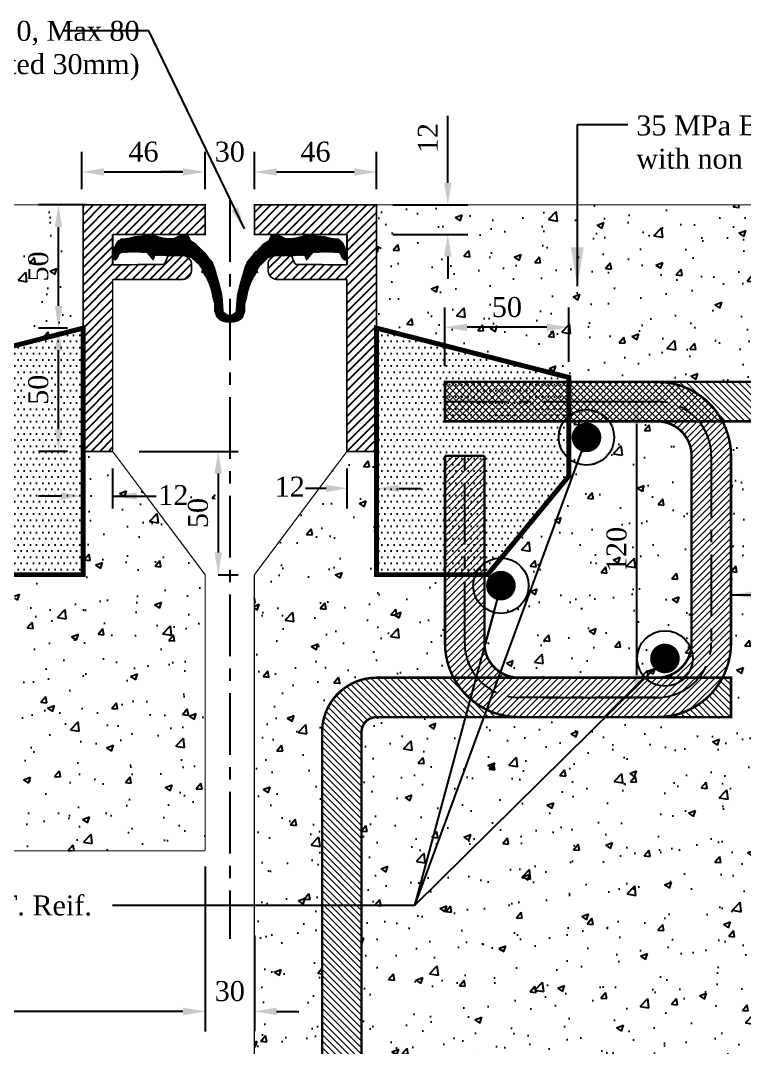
# Model space of a CAD drawing. Extents: x 25837 to 33401, y -1784 to 3293.
# Drawn here: x 28345.5 to 28639, y 2807.9 to 3224.4 of the extents above; entities that cross this region are included whole.
import ezdxf

# ---------------------------------------------------------------- set-up
doc = ezdxf.new("R2010")
doc.units = 0
doc.header["$LTSCALE"] = 200
doc.header["$MEASUREMENT"] = 0
doc.linetypes.add('CENTER', pattern=[2, 1.25, -0.25, 0.25, -0.25])
doc.layers.get('Defpoints').update_dxf_attribs({"linetype": 'CONTINUOUS'})
doc.layers.add('Ber', color=12, linetype='CONTINUOUS', lineweight=25)
doc.layers.add('Line', color=6, linetype='CONTINUOUS', lineweight=25)
for name, color, linetype in [('DIM', 152, 'CONTINUOUS'), ('hatch', 250, 'CONTINUOUS'), ('Text', 7, 'CONTINUOUS')]:
    doc.layers.add(name, color=color, linetype=linetype)
doc.styles.add('dimen_text', font='simplex.shx')
doc.styles.add('FRAME_TEXT', font='arial.ttf')
doc.styles.get("Standard").update_dxf_attribs({"font": 'times.ttf'})
doc.dimstyles.new('dim_5', dxfattribs={"dimscale": 45, "dimtxt": 0.18, "dimasz": 0.2, "dimexe": 0.18, "dimexo": 0.14, "dimgap": 0.09, "dimtad": 1, "dimdec": 0, "dimzin": 0, "dimdsep": 46, "dimtxsty": 'dimen_text', "dimcen": 0.09, "dimclrd": 256, "dimclre": 256, "dimclrt": 7, "dimadec": 0, "dimazin": 0, "dimtfac": 1, "dimtdec": 0, "dimtofl": 0, "dimtmove": 0, "dimatfit": 3, "dimfxl": 1, "dimtolj": 1, "dimtzin": 0, "dimarcsym": 0})
pattern_1 = [(50, (10, 1283.365), (28.690407, -2.510085), [3, -33]), (355, (10, 1283.365), (-5.550053, 30.087685), [2.4, -26.4]), (100.45144, (12.39, 1283.156), (23.140354, 27.5776), [2.549608, -28.045684]), (46.1842, (10, 1291.365), (42.689653, -6.62077), [4.5, -49.5]), (96.63564, (13.557, 1290.813), (37.38648, 38.964744), [3.824414, -42.06855]), (351.18416, (10, 1291.365), (37.38648, 38.964744), [3.6, -39.6]), (21, (14, 1289.365), (23.876282, -16.104756), [3, -33]), (326, (14, 1289.365), (9.732613, 29.006002), [2.4, -26.4]), (71.45144, (15.99, 1288.023), (33.608895, 12.901246), [2.549608, -28.045684]), (37.5, (10, 1283.365), (0.4863942, 13.315754), [0, -26.08, 0, -26.8, 0, -26.5]), (7.5, (10, 1283.365), (10.5227815, 15.7764685), [0, -15.28, 0, -25.48, 0, -10.1]), (327.5, (1.08, 1283.365), (21.3528974, -0.902195), [0, -10, 0, -31.2, 0, -41.4]), (317.5, (-2.92, 1283.365), (23.327447, 4.004199), [0, -13, 0, -20.72, 0, -29.4])]
pattern_2 = [(50, (0, 0), (28.690407, -2.510085), [3, -33]), (355, (0, 0), (-5.550053, 30.087685), [2.4, -26.4]), (100.45144, (2.39, -0.21), (23.140354, 27.5776), [2.549608, -28.045684]), (46.1842, (0, 8), (42.689653, -6.62077), [4.5, -49.5]), (96.63564, (3.557, 7.45), (37.38648, 38.964744), [3.824414, -42.06855]), (351.18416, (0, 8), (37.38648, 38.964744), [3.6, -39.6]), (21, (4, 6), (23.876282, -16.104756), [3, -33]), (326, (4, 6), (9.732613, 29.006002), [2.4, -26.4]), (71.45144, (5.99, 4.658), (33.608895, 12.901246), [2.549608, -28.045684]), (37.5, (0, 0), (0.4863942, 13.315754), [0, -26.08, 0, -26.8, 0, -26.5]), (7.5, (0, 0), (10.5227815, 15.7764685), [0, -15.28, 0, -25.48, 0, -10.1]), (327.5, (-8.92, 0), (21.3528974, -0.902195), [0, -10, 0, -31.2, 0, -41.4]), (317.5, (-12.92, 0), (23.327447, 4.004199), [0, -13, 0, -20.72, 0, -29.4])]

# ---------------------------------------------------------------- blocks, each defined once
blk = doc.blocks.new('*D73')
at = {"layer": 'Defpoints', "color": 0, "transparency": 16777216}
for p in [(28420.35, 3162.99), (28370.35, 3149.63), (28420.35, 3149.63)]:
    blk.add_point(p, dxfattribs=at)
at = {"layer": 'hatch', "lineweight": -2, "transparency": 16777216}
for p, q in [((28370.35, 3155.93), (28370.35, 3171.09)), ((28420.35, 3155.93), (28420.35, 3171.09)), ((28379.35, 3162.99), (28411.35, 3162.99))]:
    blk.add_line(p, q, dxfattribs=at)
at = {"layer": 'hatch', "transparency": 16777216}
for points in [[(28379.35, 3164.49), (28379.35, 3161.49), (28370.35, 3162.99)], [(28411.35, 3164.49), (28411.35, 3161.49), (28420.35, 3162.99)]]:
    blk.add_solid(points, dxfattribs=at)
at = {"layer": 'hatch', "color": 7, "transparency": 16777216, "insert": (28395.35, 3171.16), "char_height": 8.1, "attachment_point": 5}
blk.add_mtext('\\A1;46', dxfattribs=at)
blk = doc.blocks.new('*D74')
at = {"layer": 'Defpoints', "color": 0, "transparency": 16777216}
for p in [(28489.85, 3162.98), (28440.35, 3149.63), (28489.85, 3149.63)]:
    blk.add_point(p, dxfattribs=at)
at = {"layer": 'hatch', "lineweight": -2, "transparency": 16777216}
for p, q in [((28440.35, 3155.93), (28440.35, 3171.08)), ((28489.85, 3155.93), (28489.85, 3171.08)), ((28449.35, 3162.98), (28480.85, 3162.98))]:
    blk.add_line(p, q, dxfattribs=at)
at = {"layer": 'hatch', "transparency": 16777216}
for points in [[(28449.35, 3164.48), (28449.35, 3161.48), (28440.35, 3162.98)], [(28480.85, 3164.48), (28480.85, 3161.48), (28489.85, 3162.98)]]:
    blk.add_solid(points, dxfattribs=at)
at = {"layer": 'hatch', "color": 7, "transparency": 16777216, "insert": (28465.1, 3171.15), "char_height": 8.1, "attachment_point": 5}
blk.add_mtext('\\A1;46', dxfattribs=at)
blk = doc.blocks.new('*D76')
at = {"layer": 'Defpoints', "color": 0, "transparency": 16777216}
for p in [(28440.35, 3162.98), (28420.35, 3151.8), (28440.35, 3151.8)]:
    blk.add_point(p, dxfattribs=at)
at = {"layer": 'hatch', "lineweight": -2, "transparency": 16777216}
for p, q in [((28420.35, 3158.1), (28420.35, 3171.08)), ((28440.35, 3158.1), (28440.35, 3171.08)), ((28411.35, 3162.98), (28402.35, 3162.98)), ((28449.35, 3162.98), (28458.35, 3162.98))]:
    blk.add_line(p, q, dxfattribs=at)
at = {"layer": 'hatch', "transparency": 16777216}
for points in [[(28411.35, 3164.48), (28411.35, 3161.48), (28420.35, 3162.98)], [(28449.35, 3164.48), (28449.35, 3161.48), (28440.35, 3162.98)]]:
    blk.add_solid(points, dxfattribs=at)
at = {"layer": 'hatch', "color": 7, "transparency": 16777216, "insert": (28430.35, 3171.15), "char_height": 8.1, "attachment_point": 5}
blk.add_mtext('\\A1;30', dxfattribs=at)
blk = doc.blocks.new('*D77')
at = {"layer": 'Defpoints', "color": 0, "transparency": 16777216}
for p in [(27945.35, 2887.63), (28420.35, 2887.63), (27945.35, 2822.41)]:
    blk.add_point(p, dxfattribs=at)
at = {"layer": 'hatch', "lineweight": -2, "transparency": 16777216}
for p, q in [((27945.35, 2881.33), (27945.35, 2814.31)), ((28420.35, 2881.33), (28420.35, 2814.31)), ((28411.35, 2822.41), (27954.35, 2822.41))]:
    blk.add_line(p, q, dxfattribs=at)
at = {"layer": 'hatch', "transparency": 16777216}
for points in [[(27954.35, 2823.91), (27954.35, 2820.91), (27945.35, 2822.41)], [(28411.35, 2823.91), (28411.35, 2820.91), (28420.35, 2822.41)]]:
    blk.add_solid(points, dxfattribs=at)
at = {"layer": 'hatch', "color": 7, "transparency": 16777216, "insert": (28182.85, 2830.59), "char_height": 8.1, "attachment_point": 5}
blk.add_mtext('\\A1;475', dxfattribs=at)
blk = doc.blocks.new('*D75')
at = {"layer": 'Defpoints', "color": 0, "transparency": 16777216}
for p in [(28420.35, 2887.63), (28440.35, 2859.63), (28440.35, 2822.52)]:
    blk.add_point(p, dxfattribs=at)
at = {"layer": 'hatch', "lineweight": -2, "transparency": 16777216}
for p, q in [((28420.35, 2881.33), (28420.35, 2814.42)), ((28440.35, 2853.33), (28440.35, 2814.42)), ((28411.35, 2822.52), (28402.35, 2822.52)), ((28449.35, 2822.52), (28458.35, 2822.52))]:
    blk.add_line(p, q, dxfattribs=at)
at = {"layer": 'hatch', "transparency": 16777216}
for points in [[(28411.35, 2824.02), (28411.35, 2821.02), (28420.35, 2822.52)], [(28449.35, 2824.02), (28449.35, 2821.02), (28440.35, 2822.52)]]:
    blk.add_solid(points, dxfattribs=at)
at = {"layer": 'hatch', "color": 7, "transparency": 16777216, "insert": (28430.35, 2830.69), "char_height": 8.1, "attachment_point": 5}
blk.add_mtext('\\A1;30', dxfattribs=at)
blk = doc.blocks.new('*D68')
at = {"layer": 'Defpoints', "color": 0, "transparency": 16777216}
for p in [(28360.89, 3149.63), (28378.55, 3149.63), (28370.85, 3099.63)]:
    blk.add_point(p, dxfattribs=at)
at = {"layer": 'hatch', "lineweight": -2, "transparency": 16777216}
for p, q in [((28372.25, 3149.63), (28352.79, 3149.63)), ((28360.89, 3108.63), (28360.89, 3140.63)), ((28364.55, 3099.63), (28352.79, 3099.63))]:
    blk.add_line(p, q, dxfattribs=at)
at = {"layer": 'hatch', "transparency": 16777216}
for points in [[(28359.39, 3140.63), (28362.39, 3140.63), (28360.89, 3149.63)], [(28359.39, 3108.63), (28362.39, 3108.63), (28360.89, 3099.63)]]:
    blk.add_solid(points, dxfattribs=at)
at = {"layer": 'hatch', "color": 7, "transparency": 16777216, "insert": (28352.72, 3124.63), "char_height": 8.1, "attachment_point": 5, "rotation": 90}
blk.add_mtext('\\A1;50', dxfattribs=at)
blk = doc.blocks.new('*D69')
at = {"layer": 'Defpoints', "color": 0, "transparency": 16777216}
for p in [(28490.23, 3149.63), (28518.75, 3149.63), (28490.23, 3137.63)]:
    blk.add_point(p, dxfattribs=at)
at = {"layer": 'hatch', "lineweight": -2, "transparency": 16777216}
for p, q in [((28518.75, 3158.63), (28518.75, 3185.79)), ((28496.53, 3149.63), (28526.85, 3149.63)), ((28496.53, 3137.63), (28526.85, 3137.63)), ((28518.75, 3128.63), (28518.75, 3119.63))]:
    blk.add_line(p, q, dxfattribs=at)
at = {"layer": 'hatch', "transparency": 16777216}
for points in [[(28517.25, 3158.63), (28520.25, 3158.63), (28518.75, 3149.63)], [(28517.25, 3128.63), (28520.25, 3128.63), (28518.75, 3137.63)]]:
    blk.add_solid(points, dxfattribs=at)
at = {"layer": 'hatch', "color": 7, "transparency": 16777216, "insert": (28510.65, 3176.71), "char_height": 8.1, "attachment_point": 5, "rotation": 90}
blk.add_mtext('\\A1;12', dxfattribs=at)
blk = doc.blocks.new('*D66')
at = {"layer": 'Defpoints', "color": 0, "transparency": 16777216}
for p in [(28360.89, 3099.63), (28370.85, 3099.63), (28370.85, 3049.63)]:
    blk.add_point(p, dxfattribs=at)
at = {"layer": 'hatch', "lineweight": -2, "transparency": 16777216}
for p, q in [((28364.55, 3099.63), (28352.79, 3099.63)), ((28360.89, 3058.63), (28360.89, 3090.63)), ((28364.55, 3049.63), (28352.79, 3049.63))]:
    blk.add_line(p, q, dxfattribs=at)
at = {"layer": 'hatch', "transparency": 16777216}
for points in [[(28359.39, 3090.63), (28362.39, 3090.63), (28360.89, 3099.63)], [(28359.39, 3058.63), (28362.39, 3058.63), (28360.89, 3049.63)]]:
    blk.add_solid(points, dxfattribs=at)
at = {"layer": 'hatch', "color": 7, "transparency": 16777216, "insert": (28352.72, 3074.63), "char_height": 8.1, "attachment_point": 5, "rotation": 90}
blk.add_mtext('\\A1;50', dxfattribs=at)
blk = doc.blocks.new('*D78')
at = {"layer": 'Defpoints', "color": 0, "transparency": 16777216}
for p in [(28387.29, 3049.63), (28424.79, 2999.63), (28425.65, 2999.63)]:
    blk.add_point(p, dxfattribs=at)
at = {"layer": 'hatch', "lineweight": -2, "transparency": 16777216}
for p, q in [((28393.59, 3049.63), (28433.75, 3049.63)), ((28425.65, 3040.63), (28425.65, 3008.63)), ((28425.65, 2999.63), (28433.75, 2999.63))]:
    blk.add_line(p, q, dxfattribs=at)
at = {"layer": 'hatch', "transparency": 16777216}
for points in [[(28424.15, 3040.63), (28427.15, 3040.63), (28425.65, 3049.63)], [(28424.15, 3008.63), (28427.15, 3008.63), (28425.65, 2999.63)]]:
    blk.add_solid(points, dxfattribs=at)
at = {"layer": 'hatch', "color": 7, "transparency": 16777216, "insert": (28417.48, 3024.63), "char_height": 8.1, "attachment_point": 5, "rotation": 90}
blk.add_mtext('\\A1;50', dxfattribs=at)
blk = doc.blocks.new('*D81')
at = {"layer": 'Defpoints', "color": 0, "transparency": 16777216}
for p in [(28552.41, 3069.84), (28595.38, 3069.84), (28550.89, 2949.84)]:
    blk.add_point(p, dxfattribs=at)
at = {"layer": 'hatch', "lineweight": -2, "transparency": 16777216}
for p, q in [((28558.71, 3069.84), (28603.48, 3069.84)), ((28595.38, 2958.84), (28595.38, 3060.84)), ((28557.19, 2949.84), (28603.48, 2949.84))]:
    blk.add_line(p, q, dxfattribs=at)
at = {"layer": 'hatch', "transparency": 16777216}
for points in [[(28593.88, 3060.84), (28596.88, 3060.84), (28595.38, 3069.84)], [(28593.88, 2958.84), (28596.88, 2958.84), (28595.38, 2949.84)]]:
    blk.add_solid(points, dxfattribs=at)
at = {"layer": 'hatch', "color": 7, "transparency": 16777216, "insert": (28587.21, 3009.84), "char_height": 8.1, "attachment_point": 5, "rotation": 90}
blk.add_mtext('\\A1;120', dxfattribs=at)
blk = doc.blocks.new('*D88')
at = {"layer": 'Defpoints', "color": 0, "transparency": 16777216}
for p in [(28517.61, 3099.96), (28567.85, 3079.63), (28517.61, 3077.84)]:
    blk.add_point(p, dxfattribs=at)
at = {"layer": 'hatch', "lineweight": -2, "transparency": 16777216}
for p, q in [((28517.61, 3084.14), (28517.61, 3108.06)), ((28567.85, 3085.93), (28567.85, 3108.06)), ((28558.85, 3099.96), (28526.61, 3099.96))]:
    blk.add_line(p, q, dxfattribs=at)
at = {"layer": 'hatch', "transparency": 16777216}
for points in [[(28526.61, 3101.46), (28526.61, 3098.46), (28517.61, 3099.96)], [(28558.85, 3101.46), (28558.85, 3098.46), (28567.85, 3099.96)]]:
    blk.add_solid(points, dxfattribs=at)
at = {"layer": 'hatch', "color": 7, "transparency": 16777216, "insert": (28542.73, 3108.13), "char_height": 8.1, "attachment_point": 5}
blk.add_mtext('\\A1;50', dxfattribs=at)

msp = doc.modelspace()

# ---------------------------------------------------------------- hatches: boundary and pattern name
at = {"layer": 'hatch'}
h = msp.add_hatch(dxfattribs=at)
h.set_pattern_fill('ANSI31', color=256, scale=20)
h.set_pattern_definition([(45, (10, 1283.3647), (-1.76776695, 1.76776695), [])])
h.paths.add_polyline_path([(28370.85, 3149.63), (28420.35, 3149.63), (28420.35, 3137.74), (28419.65, 3137.74), (28419.2, 3137.74), (28418.52, 3137.74), (28403.95, 3137.7), (28403.81, 3137.74), (28403.47, 3137.63), (28382.85, 3137.63), (28382.85, 3125.27), (28403.48, 3125.5), (28403.47, 3125.52, 0.128468), (28404, 3125.79), (28403.93, 3125.76), (28404.01, 3125.94), (28404.15, 3126.2), (28404.62, 3127.31), (28404.82, 3127.76), (28405.05, 3128.44), (28405.5, 3128.89), (28405.96, 3129.12), (28411.84, 3129.12), (28412.52, 3128.89), (28413.2, 3128.44), (28413.65, 3127.99), (28414.1, 3127.53), (28414.55, 3126.86), (28414.78, 3126.18), (28414.78, 3125.27), (28414.78, 3125.05), (28414.78, 3122.56, -0.375735), (28411.05, 3119.39), (28382.85, 3119.39), (28382.85, 3049.63), (28370.85, 3049.63), (28370.85, 3084.63), (28370.85, 3137.63)])
h = msp.add_hatch(dxfattribs=at)
h.set_pattern_fill('ANSI31', color=256, scale=20)
h.set_pattern_definition([(45, (-10, 1283.3647), (-1.76776695, 1.76776695), [])])
h.paths.add_polyline_path([(28489.85, 3149.63), (28440.35, 3149.63), (28440.35, 3137.74), (28441.06, 3137.74), (28441.51, 3137.74), (28442.19, 3137.74), (28456.76, 3137.7), (28456.9, 3137.74), (28457.24, 3137.63), (28477.85, 3137.63), (28477.85, 3125.27), (28457.23, 3125.5), (28457.24, 3125.52, -0.128468), (28456.7, 3125.79), (28456.77, 3125.76), (28456.69, 3125.94), (28456.56, 3126.2), (28456.08, 3127.31), (28455.88, 3127.76), (28455.66, 3128.44), (28455.2, 3128.89), (28454.75, 3129.12), (28448.87, 3129.12), (28448.19, 3128.89), (28447.51, 3128.44), (28447.06, 3127.99), (28446.6, 3127.53), (28446.15, 3126.86), (28445.93, 3126.18), (28445.93, 3125.27), (28445.93, 3125.05), (28445.93, 3122.56, 0.375735), (28449.66, 3119.39), (28477.85, 3119.39), (28477.85, 3049.63), (28489.85, 3049.63), (28489.85, 3084.63), (28489.85, 3137.63)])
at = {"layer": 'Line'}
h = msp.add_hatch(dxfattribs=at)
h.set_pattern_fill('AR-CONC', color=256, scale=4)
h.set_pattern_definition(pattern_1)
edge = h.paths.add_edge_path()
edge.add_line((28244.56, 3077.84), (28290.85, 3077.84))
edge.add_line((28290.85, 3077.84), (28290.85, 3079.63))
edge.add_line((28290.85, 3079.63), (28370.85, 3099.63))
edge.add_line((28370.85, 3099.63), (28370.85, 3137.63))
edge.add_line((28370.85, 3137.63), (28370.85, 3149.63))
edge.add_line((28370.85, 3149.63), (27945.35, 3149.63))
edge.add_line((27945.35, 3149.63), (27945.35, 3042.85))
edge.add_line((27945.35, 3042.85), (28144.83, 3042.82))
edge.add_arc((28146.54, 3078.73), 35.95, 267.2823, 299.3377)
edge.add_line((28164.15, 3047.39), (28210.05, 3069.85))
edge.add_arc((28244.56, 2999.31), 78.53, 90, 116.0706, ccw=False)
edge = h.paths.add_edge_path()
edge.add_line((28227.1, 2971.84), (28227.1, 3047.84))
edge.add_arc((28257.1, 3047.84), 30, 155.9927, 180, ccw=False)
edge.add_arc((28244.56, 2999.31), 62.53, 103.7593, 116.0706)
edge.add_line((28217.08, 3055.48), (28171.55, 3033.2))
edge.add_arc((28146.54, 3078.73), 51.95, 267.2823, 298.7883, ccw=False)
edge.add_line((28144.07, 3026.84), (27945.35, 3026.85))
edge.add_line((27945.35, 3026.85), (27945.35, 2941.84))
edge.add_line((27945.35, 2941.84), (28257.1, 2941.84))
edge.add_arc((28257.1, 2971.84), 30, 180, 270, ccw=False)
h.paths.add_polyline_path([(27986.13, 2986.04), (27986.13, 3004.59), (28075.35, 3004.59), (28075.35, 2986.04)], flags=16)
h.paths.add_polyline_path([(28075.35, 2883.91), (27986.14, 2883.91), (27986.14, 2902.46), (28075.35, 2902.46)])
edge = h.paths.add_edge_path()
edge.add_line((28327.1, 2999.63), (28325.85, 2999.63))
edge.add_line((28325.85, 2999.63), (28290.85, 3039.63))
edge.add_line((28290.85, 3039.63), (28290.85, 3061.84))
edge.add_line((28290.85, 3061.84), (28257.1, 3061.84))
edge.add_arc((28257.1, 3047.84), 14, 90, 180)
edge.add_line((28243.1, 3047.84), (28243.1, 2971.84))
edge.add_arc((28257.1, 2971.84), 14, 180, 270)
edge.add_line((28257.1, 2957.84), (28313.1, 2957.84))
edge.add_arc((28313.1, 2971.84), 14, 270, 360)
edge.add_line((28327.1, 2971.84), (28327.1, 2999.63))
h.paths.add_polyline_path([(27988.23, 2987.76), (28070.27, 2987.76), (28070.27, 3004.46), (27988.23, 3004.46)], flags=0)
h.paths.add_polyline_path([(27987.67, 2885.64), (28073.49, 2885.64), (28073.49, 2902.33), (27987.67, 2902.33)], flags=16)
h.paths.add_polyline_path([(28408.8, 3025.46), (28424.42, 3025.46), (28424.42, 3037.61), (28408.8, 3037.61)])
edge = h.paths.add_edge_path()
edge.add_line((28420.35, 2887.63), (28420.35, 2999.63))
edge.add_line((28420.35, 2999.63), (28370.85, 3049.63))
edge.add_line((28370.85, 3049.63), (28370.85, 2999.63))
edge.add_line((28370.85, 2999.63), (28343.1, 2999.63))
edge.add_line((28343.1, 2999.63), (28343.1, 2971.84))
edge.add_line((28343.1, 2971.84), (28343.1, 2947.84))
edge.add_arc((28321.1, 2947.84), 22, 270, 360, ccw=False)
edge.add_line((28321.1, 2925.84), (27945.35, 2925.84))
edge.add_line((27945.35, 2925.84), (27945.35, 2887.53))
edge.add_line((27945.35, 2887.53), (28420.35, 2887.63))
h = msp.add_hatch(dxfattribs=at)
h.set_pattern_fill('AR-CONC', color=256, scale=4)
h.set_pattern_definition(pattern_2)
edge = h.paths.add_edge_path()
edge.add_line((28679.68, 3010.33), (28731.18, 3061.84))
edge.add_line((28731.18, 3061.84), (28630.14, 3061.84))
edge.add_arc((28603.61, 3047.84), 30, 0, 27.8181, ccw=False)
edge.add_line((28633.61, 3047.84), (28633.61, 2971.84))
edge.add_arc((28603.61, 2971.84), 30, 332.1819, 360, ccw=False)
edge.add_line((28630.14, 2957.84), (28633.61, 2957.84))
edge.add_line((28633.61, 2957.84), (28633.61, 2941.84))
edge.add_line((28633.61, 2941.84), (28489.78, 2941.84))
edge.add_arc((28489.78, 2935.84), 6, 90, 180)
edge.add_line((28483.78, 2935.84), (28483.78, 2720.62))
edge.add_line((28483.78, 2720.62), (28679.68, 2720.62))
edge.add_line((28679.68, 2720.62), (28679.68, 3010.33))
edge = h.paths.add_edge_path(flags=17)
edge.add_line((28744.01, 3057.69), (28691.61, 3005.29))
edge.add_line((28691.61, 3005.29), (28694, 2720.62))
edge.add_line((28694, 2720.62), (28746.69, 2720.62))
edge.add_line((28746.69, 2720.62), (28744.3, 3055.84))
edge.add_arc((28738.3, 3055.84), 6, 0, 17.9738)
edge = h.paths.add_edge_path()
edge.add_line((28745.85, 3076.5), (28766.35, 3097.01))
edge.add_line((28766.35, 3097.01), (28766.35, 3133.04))
edge.add_line((28766.35, 3133.04), (28778.35, 3133.04))
edge.add_line((28778.35, 3133.04), (28778.35, 3092.04))
edge.add_line((28778.35, 3092.04), (28755.66, 3069.35))
edge.add_arc((28738.3, 3055.84), 22, 0, 37.8812, ccw=False)
edge.add_line((28760.3, 3055.84), (28760.3, 2720.62))
edge.add_line((28760.3, 2720.62), (28790.35, 2720.62))
edge.add_line((28790.35, 2720.62), (28790.35, 3149.63))
edge.add_line((28790.35, 3149.63), (28489.85, 3149.63))
edge.add_line((28489.85, 3149.63), (28489.85, 3137.63))
edge.add_line((28489.85, 3137.63), (28489.85, 3099.63))
edge.add_line((28489.85, 3099.63), (28569.85, 3079.63))
edge.add_line((28569.85, 3079.63), (28569.85, 3077.84))
edge.add_line((28569.85, 3077.84), (28738.3, 3077.84))
edge.add_arc((28738.3, 3055.84), 22, 69.9311, 90, ccw=False)
h = msp.add_hatch(dxfattribs=at)
h.set_pattern_fill('ANSI31', color=256)
h.paths.add_polyline_path([(28421.72, 3128.27), (28420.41, 3130.04), (28418.54, 3131.71), (28416.66, 3133.74), (28414.4, 3135.24), (28413.94, 3136.32), (28413.23, 3137.63), (28411.59, 3137.62), (28409.56, 3136.88), (28407.71, 3135.96), (28405.22, 3135.96), (28403.65, 3136.14), (28401.34, 3136.7), (28398.38, 3137.53), (28394.98, 3136.98), (28392.25, 3136.8), (28388.91, 3135.97), (28386.36, 3135.8), (28384.6, 3134.38), (28382.85, 3130.6), (28382.85, 3129.4), (28382.85, 3127.79), (28383.85, 3127.24), (28384.62, 3127.84), (28384.95, 3128.42), (28385.12, 3128.96), (28385.41, 3129.66), (28386.46, 3130.44), (28387.81, 3130.48), (28391.63, 3130.6), (28396.63, 3130.42), (28399.23, 3127.32), (28400, 3129.23), (28405.73, 3129.13), (28406.23, 3129.12), (28407.29, 3129.12), (28408.35, 3129.12), (28410.72, 3129.12), (28411.84, 3129.12), (28412.18, 3129.01), (28414.71, 3128.34), (28417.03, 3126.17), (28417.96, 3125.34), (28419.3, 3123.31), (28419.02, 3122.2), (28419.62, 3122.2), (28420.17, 3121.18), (28420.91, 3120.08), (28421.93, 3117.95), (28423.03, 3114.72), (28423.49, 3112.31), (28424.22, 3109.7), (28424.24, 3106.45), (28424.76, 3105.3), (28424.99, 3104.3), (28425.61, 3103.66), (28426.03, 3103.24), (28426.54, 3102.87), (28427.36, 3102.57), (28428.88, 3102.18), (28430.35, 3102.16), (28430.35, 3104.67), (28429.36, 3105.03), (28428.58, 3105.52), (28427.74, 3106.23), (28427.56, 3108.07), (28427.37, 3111.12), (28427.05, 3113.6), (28426.08, 3117.49), (28424.2, 3124.05), (28423.26, 3126.41)])
h = msp.add_hatch(dxfattribs=at)
h.set_pattern_fill('ANSI31', color=256)
h.paths.add_polyline_path([(28476.11, 3134.38), (28474.35, 3135.8), (28471.8, 3135.97), (28468.46, 3136.8), (28465.72, 3136.98), (28462.32, 3137.53), (28459.37, 3136.7), (28457.06, 3136.14), (28455.49, 3135.96), (28453, 3135.96), (28451.15, 3136.88), (28449.12, 3137.62), (28447.48, 3137.63), (28446.77, 3136.32), (28446.3, 3135.24), (28444.05, 3133.74), (28442.17, 3131.71), (28440.29, 3130.04), (28438.99, 3128.27), (28437.45, 3126.41), (28436.5, 3124.05), (28434.63, 3117.49), (28433.65, 3113.6), (28433.33, 3111.12), (28433.15, 3108.07), (28432.96, 3106.23), (28432.13, 3105.52), (28431.34, 3105.03), (28430.35, 3104.67), (28430.35, 3102.16), (28431.83, 3102.18), (28433.34, 3102.57), (28434.17, 3102.87), (28434.68, 3103.24), (28435.1, 3103.66), (28435.72, 3104.3), (28435.94, 3105.3), (28436.46, 3106.45), (28436.49, 3109.7), (28437.21, 3112.31), (28437.67, 3114.72), (28438.78, 3117.95), (28439.8, 3120.08), (28440.54, 3121.18), (28441.09, 3122.2), (28441.69, 3122.2), (28441.41, 3123.31), (28442.75, 3125.34), (28443.67, 3126.17), (28445.99, 3128.34), (28448.53, 3129.01), (28448.87, 3129.12), (28454.48, 3129.12), (28454.97, 3129.13), (28460.71, 3129.23), (28461.48, 3127.32), (28464.08, 3130.42), (28469.08, 3130.6), (28472.89, 3130.48), (28474.25, 3130.44), (28475.3, 3129.66), (28475.59, 3128.96), (28475.75, 3128.42), (28476.08, 3127.84), (28476.86, 3127.24), (28477.85, 3127.79), (28477.85, 3129.4), (28477.85, 3130.6)])
h = msp.add_hatch(dxfattribs=at)
h.set_pattern_fill('DOTS', color=8, scale=40)
h.set_pattern_definition([(0, (356.9933, 1651.775), (1.25, 2.5), [0, -2.5])])
h.paths.add_polyline_path([(28370.85, 3099.63), (28293.85, 3078.63), (28293.85, 3038.63), (28325.85, 2999.63), (28370.85, 2999.63)])
h = msp.add_hatch(dxfattribs=at)
h.set_pattern_fill('DOTS', color=8, scale=40)
h.set_pattern_definition([(0, (336.9933, 1651.775), (1.25, 2.5), [0, -2.5])])
h.paths.add_polyline_path([(28489.85, 3099.63), (28566.85, 3078.63), (28566.85, 3038.63), (28534.85, 2999.63), (28489.85, 2999.63)])
at = {"layer": 'Line', "lineweight": 9}
h = msp.add_hatch(dxfattribs=at)
h.set_pattern_fill('ANSI31', color=8, scale=15, angle=-90)
h.set_pattern_definition([(315, (-914.4674, -18.3073), (1.32582521, 1.32582521), [])])
edge = h.paths.add_edge_path()
edge.add_line((28744.3, 2618.11), (28760.3, 2618.11))
edge.add_line((28760.3, 2618.11), (28760.3, 3055.84))
edge.add_arc((28738.3, 3055.84), 22, 0, 90)
edge.add_line((28738.3, 3077.84), (28517.56, 3077.84))
edge.add_line((28517.56, 3077.84), (28517.56, 3061.84))
edge.add_line((28517.56, 3061.84), (28738.3, 3061.84))
edge.add_arc((28738.3, 3055.84), 6, 0, 90, ccw=False)
edge.add_line((28744.3, 3055.84), (28744.3, 2618.11))
h = msp.add_hatch(dxfattribs=at)
h.set_pattern_fill('ANSI31', color=8, scale=15)
h.set_pattern_definition([(45, (-3, 1268.3647), (-1.32582521, 1.32582521), [])])
h.paths.add_polyline_path([(28517.61, 3077.84), (28569.85, 3077.84), (28569.85, 3061.84), (28517.61, 3061.84)], flags=17)
h.paths.add_polyline_path([(28569.85, 3077.84), (28603.61, 3077.84, -0.414214), (28633.61, 3047.84), (28633.61, 2971.84, -0.414214), (28603.61, 2941.84), (28547.61, 2941.84, -0.414214), (28517.61, 2971.84), (28517.61, 2999.63), (28533.61, 2999.63), (28533.61, 2971.84, 0.414214), (28547.61, 2957.84), (28603.61, 2957.84, 0.414214), (28617.61, 2971.84), (28617.61, 3047.84, 0.414214), (28603.61, 3061.84), (28569.85, 3061.84)])
h.paths.add_polyline_path([(28517.61, 3047.84), (28533.61, 3047.84), (28533.61, 2999.63), (28517.61, 2999.63)], flags=17)
at = {"layer": 'Line'}
h = msp.add_hatch(dxfattribs=at)
h.set_pattern_fill('AR-CONC', color=256, scale=4)
h.set_pattern_definition([(50, (-10, 1298.365), (28.690407, -2.510085), [3, -33]), (355, (-10, 1298.365), (-5.550053, 30.087685), [2.4, -26.4]), (100.45144, (-7.61, 1298.156), (23.140354, 27.5776), [2.549608, -28.045684]), (46.1842, (-10, 1306.365), (42.689653, -6.62077), [4.5, -49.5]), (96.63564, (-6.443, 1305.813), (37.38648, 38.964744), [3.824414, -42.06855]), (351.18416, (-10, 1306.365), (37.38648, 38.964744), [3.6, -39.6]), (21, (-6, 1304.365), (23.876282, -16.104756), [3, -33]), (326, (-6, 1304.365), (9.732613, 29.006002), [2.4, -26.4]), (71.45144, (-4.01, 1303.023), (33.608895, 12.901246), [2.549608, -28.045684]), (37.5, (-10, 1298.365), (0.4863942, 13.315754), [0, -26.08, 0, -26.8, 0, -26.5]), (7.5, (-10, 1298.365), (10.5227815, 15.7764685), [0, -15.28, 0, -25.48, 0, -10.1]), (327.5, (-18.92, 1298.365), (21.3528974, -0.902195), [0, -10, 0, -31.2, 0, -41.4]), (317.5, (-22.92, 1298.365), (23.327447, 4.004199), [0, -13, 0, -20.72, 0, -29.4])])
h.paths.add_polyline_path([(28617.61, 3047.84, 0.414214), (28603.61, 3061.84), (28569.85, 3061.84), (28569.85, 3039.63), (28534.85, 2999.63), (28533.61, 2999.63), (28533.61, 2971.84, 0.414214), (28547.61, 2957.84), (28603.61, 2957.84, 0.414214), (28617.61, 2971.84)])
h = msp.add_hatch(dxfattribs=at)
h.set_pattern_fill('AR-CONC', color=256, scale=4)
h.set_pattern_definition(pattern_1)
h.paths.add_polyline_path([(28370.85, 3049.63), (28382.85, 3049.63), (28420.35, 2999.63), (28370.85, 2999.63)])
h = msp.add_hatch(dxfattribs=at)
h.set_pattern_fill('AR-CONC', color=256, scale=4)
h.set_pattern_definition(pattern_2)
h.paths.add_polyline_path([(28489.85, 2999.63), (28489.85, 3049.63), (28477.85, 3049.63), (28440.35, 2999.63), (28440.35, 2719.62), (28467.78, 2719.62), (28467.78, 2935.84, -0.414214), (28489.78, 2957.84), (28521.08, 2957.84, -0.121979), (28517.61, 2971.84), (28517.61, 2999.63)])
at = {"layer": 'Line', "lineweight": 9}
h = msp.add_hatch(dxfattribs=at)
h.set_pattern_fill('ANSI31', color=8, scale=15, angle=-90)
h.set_pattern_definition([(315, (-636.8368, 18.419), (1.32582521, 1.32582521), [])])
edge = h.paths.add_edge_path()
edge.add_arc((28603.61, 2971.84), 30, 270, 332.1819)
edge.add_line((28630.14, 2957.84), (28633.61, 2957.84))
edge.add_line((28633.61, 2957.84), (28633.61, 2941.84))
edge.add_line((28633.61, 2941.84), (28603.61, 2941.84))
edge = h.paths.add_edge_path()
edge.add_line((28467.78, 2618.07), (28483.78, 2618.07))
edge.add_line((28483.78, 2618.07), (28483.78, 2935.84))
edge.add_arc((28489.78, 2935.84), 6, 90, 180, ccw=False)
edge.add_line((28489.78, 2941.84), (28547.61, 2941.84))
edge.add_arc((28547.61, 2971.84), 30, 207.8181, 270, ccw=False)
edge.add_line((28521.08, 2957.84), (28489.78, 2957.84))
edge.add_arc((28489.78, 2935.84), 22, 90, 180)
edge.add_line((28467.78, 2935.84), (28467.78, 2618.07))

# ---------------------------------------------------------------- linework, layer by layer
at = {"layer": 'Ber', "const_width": 6}
for points in [[(28577.99, 3055.32, -1), (28571.99, 3055.32, -1)], [(28543.28, 2995.18, -1), (28537.28, 2995.18, -1)], [(28609.81, 2965.65, -1), (28603.81, 2965.65, -1)]]:
    msp.add_lwpolyline(points, format="xyb", close=True, dxfattribs=at)
at = {"layer": 'hatch', "color": 2, "linetype": 'CENTER', "ltscale": 0.1}
msp.add_line((28430.35, 3151.57), (28430.35, 2851.87), dxfattribs=at)
at = {"layer": 'hatch', "color": 1}
for p, q in [((28382.85, 3137.63), (28382.85, 3125.27)), ((28477.85, 3137.63), (28477.85, 3125.27))]:
    msp.add_line(p, q, dxfattribs=at)
at = {"layer": 'hatch'}
for p, q in [((28370.85, 3042.72), (28370.85, 3026.53)), ((28382.85, 3042.72), (28382.85, 3026.53)), ((28477.85, 3042.72), (28477.85, 3026.53)), ((28489.85, 3042.72), (28489.85, 3026.53)), ((28469.43, 3034.63), (28461.08, 3034.63)), ((28498.85, 3034.63), (28507.85, 3034.63)), ((28361.85, 3031.54), (28352.85, 3031.54)), ((28382.85, 3031.54), (28400.46, 3031.54))]:
    msp.add_line(p, q, dxfattribs=at)
at = {"layer": 'hatch', "color": 12, "const_width": 0.5}
for points in [[(27908.04, 3149.63), (28372.85, 3149.63)], [(28489.85, 3149.63), (28790.35, 3149.63)], [(28420.35, 2999.63), (28382.85, 3049.63)], [(28440.35, 2999.63), (28477.85, 3049.63)], [(28420.35, 2999.63), (28420.35, 2887.63), (28420.35, 2887.63)], [(28440.35, 2999.63), (28440.35, 2618.07)], [(27908.04, 2887.52), (28420.35, 2887.63)]]:
    msp.add_lwpolyline(points, dxfattribs=at)
at = {"layer": 'hatch', "color": 1, "const_width": 0.65}
for points in [[(28382.85, 3137.63), (28420.35, 3137.63), (28420.35, 3149.63), (28370.85, 3149.63), (28370.85, 3137.63), (28370.85, 3137.63)], [(28477.85, 3137.63), (28440.35, 3137.63), (28440.35, 3149.63), (28489.85, 3149.63), (28489.85, 3137.63), (28489.85, 3137.63)], [(28370.85, 3049.63), (28370.85, 3137.63)], [(28382.85, 3137.63), (28382.85, 3125.27)], [(28477.85, 3137.63), (28477.85, 3125.27)], [(28489.85, 3049.63), (28489.85, 3137.63)], [(28382.85, 3119.39), (28382.85, 3049.63)], [(28477.85, 3119.39), (28477.85, 3049.63)], [(28370.85, 3049.63), (28382.85, 3049.63)], [(28489.85, 3049.63), (28477.85, 3049.63)]]:
    msp.add_lwpolyline(points, dxfattribs=at)
at = {"layer": 'hatch', "color": 5}
msp.add_lwpolyline([(28430.35, 3104.67, 0.408, 0.408, 0), (28431.34, 3105.03, 0.408, 0.408, 0), (28432.13, 3105.52, 0.408, 0.408, 0), (28432.96, 3106.23, 0.408, 0.408, 0), (28433.15, 3108.07, 0.408, 0.408, 0), (28433.33, 3111.12, 0.408, 0.408, 0), (28433.65, 3113.6, 0.408, 0.408, 0), (28434.63, 3117.49, 0.408, 0.408, 0), (28436.5, 3124.05, 0.408, 0.408, 0), (28437.45, 3126.41, 0.408, 0.408, 0), (28438.99, 3128.27, 0.408, 0.408, 0), (28440.29, 3130.04, 0.408, 0.408, 0), (28442.17, 3131.71, 0.408, 0.408, 0), (28444.05, 3133.74, 0.408, 0.408, 0), (28446.3, 3135.24, 0.408, 0.408, 0), (28446.77, 3136.32, 0.408, 0.408, 0), (28447.48, 3137.63, 0.408, 0.408, 0), (28449.12, 3137.62, 0.408, 0.408, 0), (28451.15, 3136.88, 0.408, 0.408, 0), (28453, 3135.96, 0.408, 0.408, 0), (28455.49, 3135.96, 0.408, 0.408, 0), (28457.06, 3136.14, 0.408, 0.408, 0), (28459.37, 3136.7, 0.408, 0.408, 0), (28462.32, 3137.53, 0.408, 0.408, 0), (28465.72, 3136.98, 0.408, 0.408, 0), (28468.46, 3136.8, 0.408, 0.408, 0), (28471.8, 3135.97, 0.408, 0.408, 0), (28474.35, 3135.8, 0.408, 0.408, 0), (28476.11, 3134.38, 0.408, 0.408, 0), (28477.85, 3130.6, 0.408, 0.408, 0), (28477.85, 3129.4, 0.408, 0.408, 0), (28477.85, 3127.79, 0.408, 0.408, 0), (28476.86, 3127.24, 0.408, 0.408, 0), (28476.08, 3127.84, 0.408, 0.408, 0), (28475.75, 3128.42, 0.408, 0.408, 0), (28475.59, 3128.96, 0.408, 0.408, 0), (28475.3, 3129.66, 0.408, 0.408, 0), (28474.25, 3130.44, 0.408, 0.408, 0), (28472.89, 3130.48, 0.408, 0.408, 0), (28469.08, 3130.6, 0.408, 0.408, 0), (28464.08, 3130.42, 0.408, 0.408, 0), (28461.48, 3127.32, 0.408, 0.408, 0), (28460.71, 3129.23, 0.408, 0.408, 0), (28454.97, 3129.13, 0.408, 0.408, 0), (28454.48, 3129.12, 0.408, 0.408, 0), (28453.42, 3129.12, 0.408, 0.408, 0), (28452.35, 3129.12, 0.408, 0.408, 0), (28449.99, 3129.12, 0.408, 0.408, 0), (28448.53, 3129.01, 0.408, 0.408, 0), (28445.99, 3128.34, 0.408, 0.408, 0), (28443.67, 3126.17, 0.408, 0.408, 0), (28442.75, 3125.34, 0.408, 0.408, 0), (28441.41, 3123.31, 0.408, 0.408, 0), (28441.69, 3122.2, 0.408, 0.408, 0), (28441.09, 3122.2, 0.408, 0.408, 0), (28440.54, 3121.18, 0.408, 0.408, 0), (28439.8, 3120.08, 0.408, 0.408, 0), (28438.78, 3117.95, 0.408, 0.408, 0), (28437.67, 3114.72, 0.408, 0.408, 0), (28437.21, 3112.31, 0.408, 0.408, 0), (28436.49, 3109.7, 0.408, 0.408, 0), (28436.46, 3106.45, 0.408, 0.408, 0), (28435.94, 3105.3, 0.408, 0.408, 0), (28435.72, 3104.3, 0.408, 0.408, 0), (28435.1, 3103.66, 0.408, 0.408, 0), (28434.68, 3103.24, 0.408, 0.408, 0), (28434.17, 3102.87, 0.408, 0.408, 0), (28433.34, 3102.57, 0.408, 0.408, 0), (28431.83, 3102.18, 0.408, 0.408, 0), (28430.35, 3102.16, 0.408, 0.408, 0), (28428.88, 3102.18, 0.408, 0.408, 0), (28427.36, 3102.57, 0.408, 0.408, 0), (28426.54, 3102.87, 0.408, 0.408, 0), (28426.03, 3103.24, 0.408, 0.408, 0), (28425.61, 3103.66, 0.408, 0.408, 0), (28424.99, 3104.3, 0.408, 0.408, 0), (28424.76, 3105.3, 0.408, 0.408, 0), (28424.24, 3106.45, 0.408, 0.408, 0), (28424.22, 3109.7, 0.408, 0.408, 0), (28423.49, 3112.31, 0.408, 0.408, 0), (28423.03, 3114.72, 0.408, 0.408, 0), (28421.93, 3117.95, 0.408, 0.408, 0), (28420.91, 3120.08, 0.408, 0.408, 0), (28420.17, 3121.18, 0.408, 0.408, 0), (28419.62, 3122.2, 0.408, 0.408, 0), (28419.02, 3122.2, 0.408, 0.408, 0), (28419.3, 3123.31, 0.408, 0.408, 0), (28417.96, 3125.34, 0.408, 0.408, 0), (28417.03, 3126.17, 0.408, 0.408, 0), (28414.71, 3128.34, 0.408, 0.408, 0), (28412.18, 3129.01, 0.408, 0.408, 0), (28410.72, 3129.12, 0.408, 0.408, 0), (28408.35, 3129.12, 0.408, 0.408, 0), (28407.29, 3129.12, 0.408, 0.408, 0), (28406.23, 3129.12, 0.408, 0.408, 0), (28405.73, 3129.13, 0.408, 0.408, 0), (28400, 3129.23, 0.408, 0.408, 0), (28399.23, 3127.32, 0.408, 0.408, 0), (28396.63, 3130.42, 0.408, 0.408, 0), (28391.63, 3130.6, 0.408, 0.408, 0), (28387.81, 3130.48, 0.408, 0.408, 0), (28386.46, 3130.44, 0.408, 0.408, 0), (28385.41, 3129.66, 0.408, 0.408, 0), (28385.12, 3128.96, 0.408, 0.408, 0), (28384.95, 3128.42, 0.408, 0.408, 0), (28384.62, 3127.84, 0.408, 0.408, 0), (28383.85, 3127.24, 0.408, 0.408, 0), (28382.85, 3127.79, 0.408, 0.408, 0), (28382.85, 3129.4, 0.408, 0.408, 0), (28382.85, 3130.6, 0.408, 0.408, 0), (28384.6, 3134.38, 0.408, 0.408, 0), (28386.36, 3135.8, 0.408, 0.408, 0), (28388.91, 3135.97, 0.408, 0.408, 0), (28392.25, 3136.8, 0.408, 0.408, 0), (28394.98, 3136.98, 0.408, 0.408, 0), (28398.38, 3137.53, 0.408, 0.408, 0), (28401.34, 3136.7, 0.408, 0.408, 0), (28403.65, 3136.14, 0.408, 0.408, 0), (28405.22, 3135.96, 0.408, 0.408, 0), (28407.71, 3135.96, 0.408, 0.408, 0), (28409.56, 3136.88, 0.408, 0.408, 0), (28411.59, 3137.62, 0.408, 0.408, 0), (28413.23, 3137.63, 0.408, 0.408, 0), (28413.94, 3136.32, 0.408, 0.408, 0), (28414.4, 3135.24, 0.408, 0.408, 0), (28416.66, 3133.74, 0.408, 0.408, 0), (28418.54, 3131.71, 0.408, 0.408, 0), (28420.41, 3130.04, 0.408, 0.408, 0), (28421.72, 3128.27, 0.408, 0.408, 0), (28423.26, 3126.41, 0.408, 0.408, 0), (28424.2, 3124.05, 0.408, 0.408, 0), (28426.08, 3117.49, 0.408, 0.408, 0), (28427.05, 3113.6, 0.408, 0.408, 0), (28427.37, 3111.12, 0.408, 0.408, 0), (28427.56, 3108.07, 0.408, 0.408, 0), (28427.74, 3106.23, 0.408, 0.408, 0), (28428.58, 3105.52, 0.408, 0.408, 0), (28429.36, 3105.03, 0.408, 0.408, 0)], format="xyseb", close=True, dxfattribs=at)
at = {"layer": 'hatch', "color": 1, "const_width": 0.65}
for points in [[(28382.85, 3125.27), (28403.24, 3125.5, 0.15474), (28403.92, 3125.72), (28404.82, 3127.76), (28405.05, 3128.44), (28405.5, 3128.89), (28405.96, 3129.12), (28411.84, 3129.12), (28412.52, 3128.89), (28413.2, 3128.44), (28413.65, 3127.99), (28414.1, 3127.53), (28414.55, 3126.86), (28414.78, 3126.18), (28414.78, 3125.27), (28414.78, 3125.05), (28414.78, 3122.56, -0.367305), (28411.16, 3119.39), (28382.85, 3119.39)], [(28477.85, 3125.27), (28457.47, 3125.5, -0.15474), (28456.79, 3125.72), (28455.88, 3127.76), (28455.66, 3128.44), (28455.2, 3128.89), (28454.75, 3129.12), (28448.87, 3129.12), (28448.19, 3128.89), (28447.51, 3128.44), (28447.06, 3127.99), (28446.6, 3127.53), (28446.15, 3126.86), (28445.93, 3126.18), (28445.93, 3125.27), (28445.93, 3125.05), (28445.93, 3122.56, 0.367305), (28449.55, 3119.39), (28477.85, 3119.39)]]:
    msp.add_lwpolyline(points, format="xyb", dxfattribs=at)
at = {"layer": 'hatch', "color": 1, "lineweight": 30, "const_width": 2}
for points in [[(28325.85, 2999.63), (28370.85, 2999.63), (28370.85, 3099.63), (28292.85, 3079.63), (28292.85, 3039.63)], [(28534.85, 2999.63), (28489.85, 2999.63), (28489.85, 3099.63), (28567.85, 3079.63), (28567.85, 3039.63)]]:
    msp.add_lwpolyline(points, close=True, dxfattribs=at)
at = {"layer": 'hatch', "color": 5, "lineweight": 30, "const_width": 1}
for points in [[(28744.3, 2618.11), (28744.3, 3055.84, 0.414214), (28738.3, 3061.84), (28517.56, 3061.84), (28517.56, 3077.84), (28738.3, 3077.84, -0.414214), (28760.3, 3055.84), (28760.3, 2618.11)], [(28517.61, 3077.84), (28603.61, 3077.84, -0.414214), (28633.61, 3047.84), (28633.61, 2971.84, -0.414214), (28603.61, 2941.84), (28547.61, 2941.84, -0.414214), (28517.61, 2971.84), (28517.61, 3047.84)], [(28533.61, 3047.84), (28533.61, 2971.84, 0.414214), (28547.61, 2957.84), (28603.61, 2957.84, 0.414214), (28617.61, 2971.84), (28617.61, 3047.84, 0.414214), (28603.61, 3061.84), (28517.61, 3061.84)], [(28483.78, 2618.07), (28483.78, 2935.84, -0.414214), (28489.78, 2941.84), (28633.61, 2941.84), (28633.61, 2957.84), (28489.78, 2957.84, 0.414214), (28467.78, 2935.84), (28467.78, 2618.07)]]:
    msp.add_lwpolyline(points, format="xyb", dxfattribs=at)
for points in [[(28517.61, 3077.84), (28517.61, 3061.84)], [(28533.61, 3077.84), (28517.61, 3077.84)], [(28533.61, 3047.84), (28517.61, 3047.84)]]:
    msp.add_lwpolyline(points, dxfattribs=at)
at = {"layer": 'hatch', "color": 2, "linetype": 'CENTER', "ltscale": 0.1}
msp.add_lwpolyline([(28517.61, 3069.84), (28603.61, 3069.84, -0.414214), (28625.61, 3047.84), (28625.61, 2971.84, -0.414214), (28603.61, 2949.84), (28547.61, 2949.84, -0.414214), (28525.61, 2971.84), (28525.61, 3047.84)], format="xyb", dxfattribs=at)
at = {"layer": 'hatch'}
for points in [[(28361.85, 3033.04), (28361.85, 3030.04), (28370.85, 3031.54)], [(28392.65, 3033.04), (28392.65, 3030.04), (28382.85, 3031.54)], [(28469.43, 3036.13), (28469.43, 3033.13), (28477.85, 3034.63)], [(28498.85, 3036.13), (28498.85, 3033.13), (28489.85, 3034.63)]]:
    msp.add_solid(points, dxfattribs=at)

# ---------------------------------------------------------------- texts
at = {"layer": 'hatch', "color": 7, "char_height": 8.1, "width": 180.5033, "attachment_point": 7}
for insert in [(28448.54, 3031.28), (28401.31, 3027.86)]:
    msp.add_mtext('\\A1;12', dxfattribs=dict(at, insert=insert))
at = {"layer": 'hatch', "color": 7, "insert": (28374.45, 2869.52), "char_height": 8.1, "width": 96.7723, "attachment_point": 3, "style": 'FRAME_TEXT'}
msp.add_mtext('{\\fTimes New Roman|b0|i0|c0|p18;3-%%C16 ST. Reif. }', dxfattribs=at)
at = {"layer": 'Text', "color": 7, "insert": (28393.79, 3199.99), "char_height": 8.1, "width": 168.5597, "attachment_point": 9, "style": 'FRAME_TEXT'}
msp.add_mtext('{\\fTimes New Roman|b0|i0|c0|p18;\\C256;Gap opening, Min 0, Max 80 (Suggested 30mm)}', dxfattribs=at)
at = {"layer": 'Text', "color": 7, "insert": (28595.19, 3164.17), "char_height": 8.1, "width": 160.2931, "attachment_point": 7}
msp.add_mtext('{\\C256;35 MPa Back filled concrete with non shink admixture}', dxfattribs=at)

# ---------------------------------------------------------------- dimensions: what is measured, and where the dimension line sits
at = {"layer": 'hatch'}
for base, p1, p2, angle, picture, middle in [((28518.75, 3149.63), (28490.23, 3137.63), (28490.23, 3149.63), 90, '*D69', (28510.65, 3176.71)), ((28360.89, 3149.63), (28370.85, 3099.63), (28378.55, 3149.63), 90, '*D68', (28352.72, 3124.63)), ((28517.61, 3099.96), (28567.85, 3079.63), (28517.61, 3077.84), 180, '*D88', (28542.73, 3108.13)), ((28360.89, 3099.63), (28370.85, 3049.63), (28370.85, 3099.63), 90, '*D66', (28352.72, 3074.63)), ((28595.38, 3069.84), (28550.89, 2949.84), (28552.41, 3069.84), 90, '*D81', (28587.21, 3009.84)), ((28425.65, 2999.63), (28387.29, 3049.63), (28424.79, 2999.63), 90, '*D78', (28417.48, 3024.63))]:
    dim = msp.add_linear_dim(base=base, p1=p1, p2=p2, angle=angle, dimstyle='dim_5', override={"dimtxsty": 'Standard', "dimfxl": 30, "dimfxlon": 1}, dxfattribs=at)
    dim.commit()
    dim.dimension.update_dxf_attribs({"geometry": picture, "text_midpoint": middle})
for base, p1, p2, picture, middle in [((28420.35, 3162.99), (28370.35, 3149.63), (28420.35, 3149.63), '*D73', (28395.35, 3171.16)), ((28489.85, 3162.98), (28440.35, 3149.63), (28489.85, 3149.63), '*D74', (28465.1, 3171.15))]:
    dim = msp.add_linear_dim(base=base, p1=p1, p2=p2, text='46', dimstyle='dim_5', override={"dimtxsty": 'Standard', "dimfxl": 30, "dimfxlon": 1}, dxfattribs=at)
    dim.commit()
    dim.dimension.update_dxf_attribs({"geometry": picture, "text_midpoint": middle})
for base, p1, p2, picture, middle in [((28440.35, 3162.98), (28420.35, 3151.8), (28440.35, 3151.8), '*D76', (28430.35, 3162.98)), ((28440.35, 2822.52), (28420.35, 2887.63), (28440.35, 2859.63), '*D75', (28430.35, 2822.52))]:
    dim = msp.add_linear_dim(base=base, p1=p1, p2=p2, text='30', dimstyle='dim_5', override={"dimtxsty": 'Standard', "dimfxl": 30, "dimfxlon": 1}, dxfattribs=at)
    dim.commit()
    dim.dimension.update_dxf_attribs({"geometry": picture, "text_midpoint": middle, "dimtype": 160})
dim = msp.add_linear_dim(base=(27945.35, 2822.41), p1=(28420.35, 2887.63), p2=(27945.35, 2887.63), dimstyle='dim_5', override={"dimtxsty": 'Standard', "dimfxl": 30, "dimfxlon": 1}, dxfattribs=at)
dim.commit()
dim.dimension.update_dxf_attribs({"geometry": '*D77', "text_midpoint": (28182.85, 2830.59)})

# ---------------------------------------------------------------- leaders
at = {"layer": 'DIM', "color": 1}
for points, override in [([(28574.99, 3055.32), (28505.31, 2865.44), (28382.76, 2865.44)], {"dimasz": 0.5, "dimtad": 0, "dimtxsty": 'Standard', "dimldrblk": 'DotBlank', "dimfxl": 1.25, "dimfxlon": 1, "dimarcsym": 1}), ([(28540.28, 2995.18), (28505.31, 2865.44), (28382.76, 2865.44)], {"dimasz": 0.5, "dimtad": 0, "dimtxsty": 'Standard', "dimldrblk": 'DotBlank', "dimfxl": 1.25, "dimfxlon": 1, "dimarcsym": 1}), ([(28606.81, 2965.65), (28505.31, 2865.44), (28382.76, 2865.44)], {"dimasz": 0.5, "dimgap": 0.09, "dimtad": 0, "dimtxsty": 'Standard', "dimldrblk": 'DotBlank', "dimfxl": 1.25, "dimfxlon": 1, "dimarcsym": 1})]:
    msp.add_leader(points, dimstyle='dim_5', override=override, dxfattribs=at)
at = {"layer": 'hatch', "annotation_type": 0, "has_hookline": 1, "hookline_direction": 1, "text_width": 138.34}
msp.add_leader([(28436.29, 3139.89), (28397.47, 3220.24), (28362.65, 3220.24)], dimstyle='dim_5', override={"dimgap": 0.09, "dimtad": 0, "dimfxl": 30, "dimfxlon": 1}, dxfattribs=at)
at = {"layer": 'hatch'}
for points, override in [([(28571.28, 3116.62), (28571.28, 3182.21), (28591.73, 3182.21)], {"dimasz": 0.35, "dimgap": 0.09, "dimtad": 0, "dimfxl": 30, "dimfxlon": 1}), ([(28633.61, 2991.48), (28837.87, 2991.48)], {"dimasz": 0.35, "dimtad": 0, "dimfxl": 30, "dimfxlon": 1})]:
    msp.add_leader(points, dimstyle='dim_5', override=override, dxfattribs=at)

doc.saveas('drawing.dxf')
